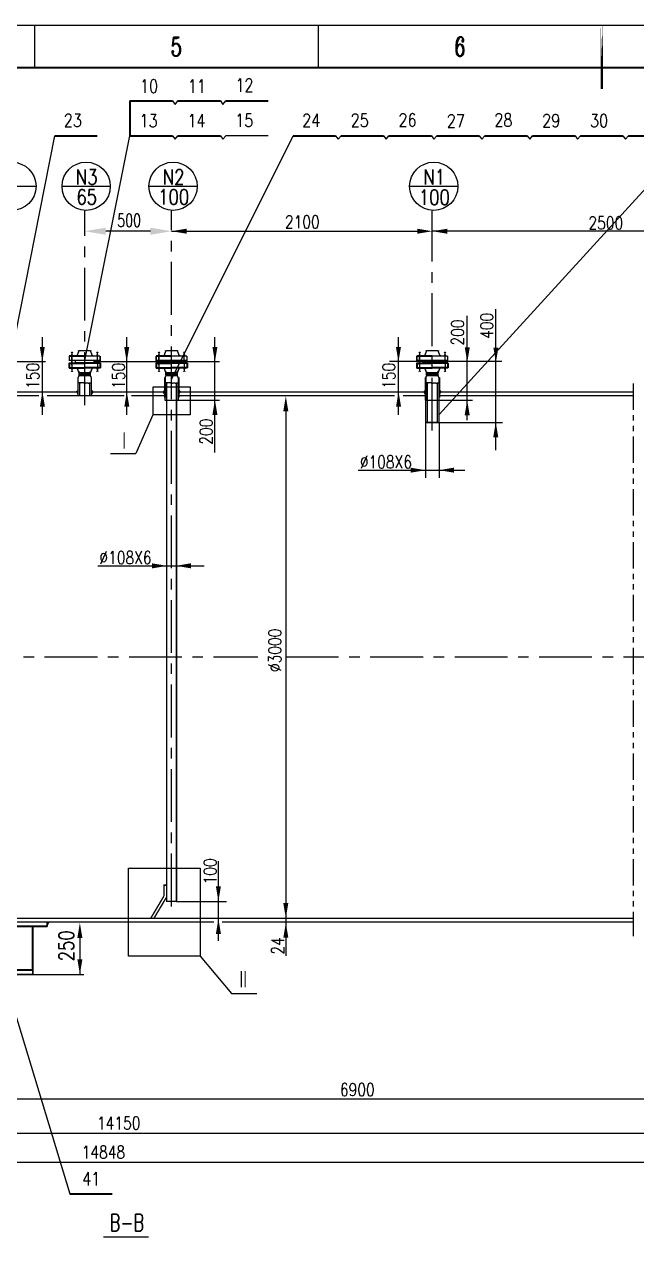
# Model space of a CAD drawing. Header units: millimetres. Extents: x 0 to 841, y 645 to 1239.
# Drawn here: x 291.3 to 436.2, y 949.6 to 1239.2 of the extents above; entities that cross this region are included whole.
import ezdxf
from ezdxf.enums import TextEntityAlignment as Align

# ---------------------------------------------------------------- set-up
doc = ezdxf.new("R2010")
doc.units = ezdxf.units.MM
doc.header["$LTSCALE"] = 10
for name, pattern in [('CENTER', [2, 1.25, -0.25, 0.25, -0.25]), ('DASHDOT-M', [25, 20, -2, 1, -2]), ('DIVIDE-M', [27, 20, -2, 0.5, -2, 0.5, -2]), ('PHANTOM2', [1.25, 0.625, -0.125, 0.125, -0.125, 0.125, -0.125])]:
    doc.linetypes.add(name, pattern=pattern)
for name, color, linetype in [('CEN', 1, 'CENTER'), ('DIM', 4, 'Continuous'), ('DIV', 5, 'PHANTOM2'), ('THN', 2, 'Continuous'), ('TXT', 4, 'Continuous')]:
    doc.layers.add(name, color=color, linetype=linetype)
doc.layers.add('THK', color=7, linetype='Continuous', lineweight=40)
doc.styles.add('HZ', font='romans.shx', dxfattribs={"width": 3, "height": 6, "bigfont": 'hztxtc.shx'})
doc.styles.add('HZFS', font='complex.shx', dxfattribs={"width": 0.7, "bigfont": 'HZTXTC.SHX'})
doc.styles.get("Standard").update_dxf_attribs({"font": 'complex.shx', "width": 0.7, "bigfont": 'HZTXTC.SHX'})
doc.dimstyles.new('TYDIMSTYLE$0', dxfattribs={"dimtxt": 3.125, "dimasz": 5, "dimexe": 2.5, "dimexo": 0.625, "dimgap": 1, "dimtad": 1, "dimdec": 4, "dimdsep": 46, "dimtxsty": 'standard', "dimcen": 0, "dimclrd": 256, "dimclre": 256, "dimclrt": 256, "dimadec": 0, "dimazin": 0, "dimtfac": 0.707, "dimtdec": 4, "dimtmove": 0, "dimatfit": 3, "dimfxl": 0, "dimarcsym": 0})

# ---------------------------------------------------------------- blocks, each defined once
blk = doc.blocks.new('*D46')
at = {"layer": 'DEFPOINTS', "color": 0}
for p in [(305.55, 1190.32), (326.13, 1190.32), (305.55, 1189.34)]:
    blk.add_point(p, dxfattribs=at)
at = {"layer": 'DIM', "lineweight": -2}
for p, q in [((305.55, 1189.97), (305.55, 1192.82)), ((321.13, 1190.32), (310.55, 1190.32)), ((326.13, 1190.95), (326.13, 1192.82))]:
    blk.add_line(p, q, dxfattribs=at)
at = {"layer": 'DIM'}
for points in [[(310.55, 1191.16), (310.55, 1189.49), (305.55, 1190.32)], [(321.13, 1191.16), (321.13, 1189.49), (326.13, 1190.32)]]:
    blk.add_solid(points, dxfattribs=at)
at = {"layer": 'DIM', "insert": (316.07, 1192.89), "char_height": 3.125, "attachment_point": 5}
blk.add_mtext('500', dxfattribs=at)

msp = doc.modelspace()

# ---------------------------------------------------------------- linework, layer by layer
for p, q in [((326.32957, 1221.1451), (326.94292, 1220.31059)), ((326.94292, 1220.31059), (327.61033, 1221.1451)), ((337.66836, 1221.1451), (338.28171, 1220.31059)), ((338.28171, 1220.31059), (338.94912, 1221.1451)), ((326.32957, 1212.91512), (326.94292, 1212.08062)), ((326.94292, 1212.08062), (327.61033, 1212.91512)), ((337.66836, 1212.91512), (338.28171, 1212.08062)), ((338.28171, 1212.08062), (338.94912, 1212.91512)), ((364.97114, 1212.91512), (365.58448, 1212.08062)), ((365.58448, 1212.08062), (366.25189, 1212.91512)), ((376.30992, 1212.91512), (376.92327, 1212.08062)), ((376.92327, 1212.08062), (377.59068, 1212.91512)), ((387.64871, 1212.91512), (388.26206, 1212.08062)), ((388.26206, 1212.08062), (388.92947, 1212.91512)), ((398.9875, 1212.91512), (399.60084, 1212.08062)), ((399.60084, 1212.08062), (400.26826, 1212.91512)), ((410.32629, 1212.91512), (410.93963, 1212.08062)), ((410.93963, 1212.08062), (411.60705, 1212.91512)), ((421.66508, 1212.91512), (422.27842, 1212.08062)), ((422.27842, 1212.08062), (422.94584, 1212.91512)), ((433.00387, 1212.91512), (433.61721, 1212.08062)), ((433.61721, 1212.08062), (434.28462, 1212.91512)), ((304.20247, 1156.32901), (304.20247, 1156.72622)), ((306.88884, 1156.62635), (306.88884, 1157.02356)), ((324.78746, 1156.32901), (324.78746, 1156.72622)), ((327.47382, 1156.62635), (327.47382, 1157.02356)), ((386.52347, 1156.32901), (386.52347, 1156.72622)), ((389.20984, 1156.62635), (389.20984, 1157.02356))]:
    msp.add_line(p, q)
at = {"color": 4, "linetype": 'Continuous'}
for p, q in [((287.97932, 1159.74485), (298.44991, 1212.91512)), ((305.54565, 1159.74485), (316.27154, 1212.91512)), ((326.07747, 1155.2698), (354.91311, 1212.91512)), ((389.46252, 1146.98874), (449.72994, 1212.91512)), ((282.61449, 1200.95026), (294.02829, 1200.95026)), ((300.18082, 1200.95026), (311.59462, 1200.95026)), ((320.76581, 1200.95026), (332.17961, 1200.95026)), ((382.50182, 1200.95026), (393.91562, 1200.95026)), ((289.34771, 1159.46253), (296.25203, 1159.46253)), ((307.75088, 1159.46253), (316.02448, 1159.46253)), ((314.79731, 1159.46253), (337.47206, 1159.46253)), ((404.35494, 1159.46253), (377.70794, 1159.46253)), ((303.94979, 1154.57246), (304.10732, 1154.57246)), ((304.10732, 1154.57246), (304.10732, 1154.55187)), ((304.10732, 1154.55187), (304.29272, 1154.55187)), ((304.29272, 1154.55187), (304.29272, 1154.49011)), ((304.29272, 1154.49011), (304.45753, 1154.49011)), ((304.45753, 1154.49011), (304.45753, 1154.46952)), ((304.45753, 1154.46952), (304.58114, 1154.46952)), ((304.58114, 1154.49011), (304.80775, 1154.49011)), ((304.58114, 1154.46952), (304.58114, 1154.49011)), ((304.80775, 1154.5107), (304.91075, 1154.5107)), ((304.80775, 1154.49011), (304.80775, 1154.5107)), ((304.91075, 1154.53129), (305.26097, 1154.53129)), ((304.91075, 1154.5107), (304.91075, 1154.53129)), ((305.26097, 1154.53129), (305.26097, 1154.46952)), ((305.26097, 1154.46952), (305.34337, 1154.46952)), ((305.34337, 1154.46952), (305.34337, 1154.42836)), ((305.34337, 1154.42836), (305.44637, 1154.42836)), ((305.44637, 1154.42836), (305.44637, 1154.38718)), ((305.44637, 1154.38718), (305.75539, 1154.38718)), ((305.75539, 1154.40777), (306.0644, 1154.40777)), ((305.75539, 1154.38718), (305.75539, 1154.40777)), ((306.0644, 1154.42836), (306.27041, 1154.42836)), ((306.0644, 1154.40777), (306.0644, 1154.42836)), ((306.27041, 1154.42836), (306.27041, 1154.40777)), ((306.27041, 1154.40777), (306.37341, 1154.40777)), ((306.37341, 1154.40777), (306.37341, 1154.38718)), ((306.37341, 1154.38718), (306.62062, 1154.38718)), ((306.62062, 1154.40777), (306.74422, 1154.40777)), ((306.62062, 1154.38718), (306.62062, 1154.40777)), ((306.74422, 1154.42836), (306.84723, 1154.42836)), ((306.74422, 1154.40777), (306.74422, 1154.42836)), ((306.84723, 1154.44894), (306.97084, 1154.44894)), ((306.84723, 1154.42836), (306.84723, 1154.44894)), ((306.97084, 1154.46952), (307.05324, 1154.46952)), ((306.97084, 1154.44894), (306.97084, 1154.46952)), ((307.05324, 1154.49011), (307.14152, 1154.49011)), ((307.05324, 1154.46952), (307.05324, 1154.49011)), ((324.53478, 1154.57246), (324.69231, 1154.57246)), ((324.69231, 1154.57246), (324.69231, 1154.55187)), ((324.69231, 1154.55187), (324.87771, 1154.55187)), ((324.87771, 1154.55187), (324.87771, 1154.49011)), ((324.87771, 1154.49011), (325.04252, 1154.49011)), ((325.04252, 1154.49011), (325.04252, 1154.46952)), ((325.04252, 1154.46952), (325.16613, 1154.46952)), ((325.16613, 1154.49011), (325.39274, 1154.49011)), ((325.16613, 1154.46952), (325.16613, 1154.49011)), ((325.39274, 1154.5107), (325.49574, 1154.5107)), ((325.39274, 1154.49011), (325.39274, 1154.5107)), ((325.49574, 1154.53129), (325.84595, 1154.53129)), ((325.49574, 1154.5107), (325.49574, 1154.53129)), ((325.84595, 1154.53129), (325.84595, 1154.46952)), ((325.84595, 1154.46952), (325.92835, 1154.46952)), ((325.92835, 1154.46952), (325.92835, 1154.42836)), ((325.92835, 1154.42836), (326.03136, 1154.42836)), ((326.03136, 1154.42836), (326.03136, 1154.38718)), ((326.03136, 1154.38718), (326.34037, 1154.38718)), ((326.34037, 1154.40777), (326.64939, 1154.40777)), ((326.34037, 1154.38718), (326.34037, 1154.40777)), ((326.64939, 1154.42836), (326.8554, 1154.42836)), ((326.64939, 1154.40777), (326.64939, 1154.42836)), ((326.8554, 1154.42836), (326.8554, 1154.40777)), ((326.8554, 1154.40777), (326.9584, 1154.40777)), ((326.9584, 1154.40777), (326.9584, 1154.38718)), ((326.9584, 1154.38718), (327.20561, 1154.38718)), ((327.20561, 1154.40777), (327.32921, 1154.40777)), ((327.20561, 1154.38718), (327.20561, 1154.40777)), ((327.32921, 1154.42836), (327.43222, 1154.42836)), ((327.32921, 1154.40777), (327.32921, 1154.42836)), ((327.43222, 1154.44894), (327.55582, 1154.44894)), ((327.43222, 1154.42836), (327.43222, 1154.44894)), ((327.55582, 1154.46952), (327.63822, 1154.46952)), ((327.55582, 1154.44894), (327.55582, 1154.46952)), ((327.63822, 1154.49011), (327.72651, 1154.49011)), ((327.63822, 1154.46952), (327.63822, 1154.49011)), ((386.27079, 1154.57246), (386.42832, 1154.57246)), ((386.42832, 1154.57246), (386.42832, 1154.55187)), ((386.42832, 1154.55187), (386.61372, 1154.55187)), ((386.61372, 1154.55187), (386.61372, 1154.49011)), ((386.61372, 1154.49011), (386.77853, 1154.49011)), ((386.77853, 1154.49011), (386.77853, 1154.46952)), ((386.77853, 1154.46952), (386.90214, 1154.46952)), ((386.90214, 1154.49011), (387.12875, 1154.49011)), ((386.90214, 1154.46952), (386.90214, 1154.49011)), ((387.12875, 1154.5107), (387.23175, 1154.5107)), ((387.12875, 1154.49011), (387.12875, 1154.5107)), ((387.23175, 1154.53129), (387.58197, 1154.53129)), ((387.23175, 1154.5107), (387.23175, 1154.53129)), ((387.58197, 1154.53129), (387.58197, 1154.46952)), ((387.58197, 1154.46952), (387.66437, 1154.46952)), ((387.66437, 1154.46952), (387.66437, 1154.42836)), ((387.66437, 1154.42836), (387.76737, 1154.42836)), ((387.76737, 1154.42836), (387.76737, 1154.38718)), ((387.76737, 1154.38718), (388.07639, 1154.38718)), ((388.07639, 1154.40777), (388.3854, 1154.40777)), ((388.07639, 1154.38718), (388.07639, 1154.40777)), ((388.3854, 1154.42836), (388.59141, 1154.42836)), ((388.3854, 1154.40777), (388.3854, 1154.42836)), ((388.59141, 1154.42836), (388.59141, 1154.40777)), ((388.59141, 1154.40777), (388.69441, 1154.40777)), ((388.69441, 1154.40777), (388.69441, 1154.38718)), ((388.69441, 1154.38718), (388.94162, 1154.38718)), ((388.94162, 1154.40777), (389.06522, 1154.40777)), ((388.94162, 1154.38718), (388.94162, 1154.40777)), ((389.06522, 1154.42836), (389.16823, 1154.42836)), ((389.06522, 1154.40777), (389.06522, 1154.42836)), ((389.16823, 1154.44894), (389.29184, 1154.44894)), ((389.16823, 1154.42836), (389.16823, 1154.44894)), ((389.29184, 1154.46952), (389.37424, 1154.46952)), ((389.29184, 1154.44894), (389.29184, 1154.46952)), ((389.37424, 1154.49011), (389.46252, 1154.49011)), ((389.37424, 1154.46952), (389.37424, 1154.49011)), ((324.53478, 1150.32074), (337.47206, 1150.32074)), ((386.27079, 1150.32074), (397.36206, 1150.32074)), ((321.71315, 1146.9052), (317.69384, 1137.72282)), ((386.27079, 1145.09738), (386.27079, 1131.99704)), ((386.27079, 1145.09738), (404.51531, 1145.09738)), ((389.46252, 1145.09738), (389.46252, 1131.95519)), ((311.69573, 1137.72282), (317.69384, 1137.72282)), ((327.28894, 1031.75352), (339.14148, 1031.75352)), ((285.53884, 1016.99676), (301.99377, 962.56505)), ((332.90914, 1018.76411), (340.28291, 1009.93238)), ((293.26864, 1014.45101), (305.34814, 1014.45101)), ((340.28291, 1009.93238), (346.28103, 1009.93238)), ((310.02343, 952.39339), (320.69488, 952.39339))]:
    msp.add_line(p, q, dxfattribs=at)
at = {"color": 0, "linetype": 'ByBlock'}
for p, q in [((326.13064, 1190.32435), (386.21665, 1190.32435)), ((285.16638, 985.02601), (457.26592, 985.02601))]:
    msp.add_line(p, q, dxfattribs=at)
at = {"color": 1, "linetype": 'ByBlock'}
for p, q in [((462.04709, 1190.32435), (387.86665, 1190.32435)), ((396.13699, 1145.64573), (396.13699, 1170.31073)), ((402.89561, 1138.48758), (402.89561, 1171.85923)), ((295.52354, 1146.85653), (295.52354, 1165.24568)), ((315.51433, 1146.85653), (315.51433, 1165.24568)), ((336.39761, 1137.9546), (336.39761, 1165.24332)), ((379.85421, 1146.85653), (379.85421, 1165.24568)), ((353.17537, 1150.18111), (353.17537, 1018.90113)), ((370.29367, 1133.77909), (395.52841, 1133.77909)), ((308.62903, 1111.14247), (333.86377, 1111.14247)), ((337.20922, 1022.39663), (337.20922, 1041.26242)), ((304.40532, 1024.90651), (304.40532, 1014.45101)), ((92.63662, 976.93747), (523.06788, 976.93747)), ((58.64662, 970.0704), (557.05788, 970.0704))]:
    msp.add_line(p, q, dxfattribs=at)
at = {"color": 3, "linetype": 'DIVIDE-M'}
for p, q in [((321.71315, 1153.47563), (321.71315, 1146.9052)), ((321.72342, 1153.47563), (330.54814, 1153.47563)), ((330.54814, 1153.47563), (330.54814, 1146.9052)), ((330.54814, 1146.9052), (321.72342, 1146.9052)), ((315.93212, 1039.61763), (332.90914, 1039.61763)), ((315.93212, 1018.76411), (315.93212, 1039.61763)), ((332.90914, 1039.61763), (332.90914, 1018.76411)), ((332.90914, 1018.76411), (315.93212, 1018.76411))]:
    msp.add_line(p, q, dxfattribs=at)
at = {"color": 4, "linetype": 'Continuous', "const_width": 0.33}
for points in [[(301.88597, 1160.81405), (301.88597, 1159.74485), (309.20534, 1159.74485), (309.20534, 1160.81405)], [(301.88597, 1159.09111), (309.20534, 1159.09111), (309.20534, 1158.02191), (301.88597, 1158.02191), (301.88597, 1159.09111)], [(303.34043, 1159.18021), (303.34043, 1159.74485)], [(307.75088, 1159.18021), (307.75088, 1159.74485)], [(322.47096, 1160.81405), (322.47096, 1159.74485), (329.79033, 1159.74485), (329.79033, 1160.81405)], [(322.47096, 1159.09111), (329.79033, 1159.09111), (329.79033, 1158.02191), (322.47096, 1158.02191), (322.47096, 1159.09111)], [(323.92542, 1159.18021), (323.92542, 1159.74485)], [(328.33587, 1159.18021), (328.33587, 1159.74485)], [(384.20697, 1160.81405), (384.20697, 1159.74485), (391.52634, 1159.74485), (391.52634, 1160.81405)], [(384.20697, 1159.09111), (391.52634, 1159.09111), (391.52634, 1158.02191), (384.20697, 1158.02191), (384.20697, 1159.09111)], [(385.66143, 1159.18021), (385.66143, 1159.74485)], [(390.07188, 1159.18021), (390.07188, 1159.74485)], [(304.20247, 1156.77364), (304.20247, 1156.17527), (306.88884, 1156.17527), (306.88884, 1156.77364)], [(324.78746, 1156.77364), (324.78746, 1156.17527), (327.47382, 1156.17527), (327.47382, 1156.77364)], [(386.52347, 1156.77364), (386.52347, 1156.17527), (389.20984, 1156.17527), (389.20984, 1156.77364)], [(288.29721, 1151.41311), (294.76479, 1151.41311)], [(288.75993, 1152.29311), (303.94979, 1152.29311)], [(296.58743, 1151.41311), (314.94287, 1151.41311)], [(307.14152, 1152.29311), (324.53478, 1152.29311)], [(316.59192, 1151.41311), (317.98869, 1151.41311)], [(317.98869, 1151.41311), (324.53478, 1151.41311)], [(324.53478, 1150.32074), (327.72651, 1150.32074)], [(327.72651, 1152.29311), (341.57754, 1152.29311)], [(327.72651, 1151.41311), (341.57754, 1151.41311)], [(341.57754, 1152.29311), (386.27079, 1152.29311)], [(341.57754, 1151.41311), (378.94425, 1151.41311)], [(380.94641, 1151.41311), (386.27079, 1151.41311)], [(386.27079, 1150.32074), (389.46252, 1150.32074)], [(389.46252, 1152.29311), (420.02688, 1152.29311)], [(389.46252, 1151.41311), (420.02688, 1151.41311)], [(420.02688, 1152.29311), (435.43207, 1152.29311)], [(420.02688, 1151.41311), (435.43207, 1151.41311)], [(386.27079, 1145.09738), (389.46252, 1145.09738)], [(262.45791, 1027.77311), (435.43207, 1027.77311)], [(262.45791, 1026.89311), (336.16789, 1026.89311)], [(270.37413, 1025.79311), (296.65863, 1025.79311)], [(293.26864, 1025.87697), (293.26864, 1014.45101)], [(296.65863, 1026.89311), (296.65863, 1025.79311)], [(338.02393, 1026.89311), (348.18726, 1026.89311)], [(348.18726, 1026.89311), (435.43207, 1026.89311)], [(273.76413, 1015.55101), (293.26864, 1015.55101)], [(273.76413, 1014.45101), (293.26864, 1014.45101)]]:
    msp.add_lwpolyline(points, dxfattribs=at)
at = {"const_width": 0.33}
for points in [[(304.20247, 1156.17527), (303.94979, 1155.55786)], [(306.88884, 1156.17527), (307.14152, 1155.55786)], [(324.78746, 1156.17527), (324.53478, 1155.55786)], [(327.47382, 1156.17527), (327.72651, 1155.55786)], [(386.52347, 1156.17527), (386.27079, 1155.55786)], [(389.20984, 1156.17527), (389.46252, 1155.55786)], [(386.70835, 1145.09738), (389.02495, 1145.09738)], [(324.19301, 1035.58962), (324.97234, 1035.58962)], [(324.30984, 1033.01382), (321.19649, 1027.77311)], [(324.9914, 1032.86884), (321.96417, 1027.77311)], [(327.28894, 1031.75352), (324.97234, 1031.75352)]]:
    msp.add_lwpolyline(points, dxfattribs=at)
at = {"color": 4, "linetype": 'Continuous'}
for centre in [(288.32139, 1200.95026), (305.88772, 1200.95026), (326.47271, 1200.95026), (388.20872, 1200.95026)]:
    msp.add_circle(centre, 5.7069, dxfattribs=at)
at = {"color": 1, "linetype": 'ByBlock'}
for points in [[(294.9168, 1162.95243), (296.1048, 1162.95243), (295.5108, 1159.38843)], [(314.90758, 1162.95243), (316.09558, 1162.95243), (315.50158, 1159.38843)], [(335.79086, 1162.95006), (336.97886, 1162.95006), (336.38486, 1159.38606)], [(379.24747, 1162.95243), (380.43547, 1162.95243), (379.84147, 1159.38843)], [(395.55534, 1162.85938), (396.74334, 1162.85938), (396.14934, 1159.29538)], [(402.32947, 1162.76634), (403.51747, 1162.76634), (402.92347, 1159.20234)], [(294.94229, 1148.80558), (296.13029, 1148.80558), (295.53629, 1152.36958)], [(314.93307, 1148.80558), (316.12107, 1148.80558), (315.52707, 1152.36958)], [(335.79126, 1146.83084), (336.97926, 1146.83084), (336.38526, 1150.39484)], [(352.58137, 1147.73876), (353.76937, 1147.73876), (353.17537, 1151.30276)], [(379.27296, 1148.80558), (380.46096, 1148.80558), (379.86696, 1152.36958)], [(395.53025, 1146.78816), (396.71825, 1146.78816), (396.12425, 1150.35216)], [(402.28887, 1141.58244), (403.47687, 1141.58244), (402.88287, 1145.14644)], [(382.70679, 1134.37309), (382.70679, 1133.18509), (386.27079, 1133.77909)], [(393.02652, 1134.37309), (393.02652, 1133.18509), (389.46252, 1133.77909)], [(321.47971, 1111.73647), (321.47971, 1110.54847), (325.04371, 1111.14247)], [(330.68339, 1111.7506), (330.68339, 1110.5626), (327.11939, 1111.1566)], [(336.61522, 1035.31752), (337.80322, 1035.31752), (337.20922, 1031.75352)], [(352.58137, 1031.33711), (353.76937, 1031.33711), (353.17537, 1027.77311)], [(303.81132, 1023.12451), (304.99932, 1023.12451), (304.40532, 1026.68851)], [(336.61522, 1024.05523), (337.80322, 1024.05523), (337.20922, 1027.61923)], [(352.58137, 1023.17523), (353.76937, 1023.17523), (353.17537, 1026.73923)], [(303.81132, 1018.06038), (304.99932, 1018.06038), (304.40532, 1014.49638)]]:
    msp.add_solid(points, dxfattribs=at)
at = {"color": 4, "linetype": 'Continuous'}
for points in [[(304.02172, 1151.39728), (303.4415, 1152.40344), (303.95346, 1152.84683)], [(307.14463, 1151.36317), (307.70778, 1152.33522), (307.14463, 1152.88094)], [(324.51657, 1151.33332), (323.92745, 1152.33415), (324.51657, 1152.92287)], [(327.75672, 1151.33332), (328.31638, 1152.36358), (327.81564, 1153.09949)], [(386.25258, 1151.33332), (385.66346, 1152.33415), (386.25258, 1152.92287)], [(389.49273, 1151.33332), (390.05239, 1152.36358), (389.55165, 1153.09949)], [(296.65863, 1026.81764), (296.65863, 1026.05068), (297.3347, 1026.89311)], [(296.65863, 1026.68624), (296.65863, 1025.86567), (297.32242, 1026.89311)]]:
    msp.add_solid(points, dxfattribs=at)
at = {"layer": 'CEN'}
for p, q in [((305.54565, 1149.19384), (305.54565, 1195.25362)), ((326.13064, 1030.55982), (326.13064, 1195.25362)), ((387.86665, 1143.14306), (387.86665, 1195.25362)), ((302.53853, 1158.71486), (302.53853, 1161.14199)), ((323.12352, 1158.71486), (323.12352, 1161.14199)), ((384.85953, 1158.71486), (384.85953, 1161.14199)), ((56.04868, 1089.59311), (346.55905, 1089.59311)), ((353.17537, 1089.59311), (485.1295, 1089.59311))]:
    msp.add_line(p, q, dxfattribs=at)
at = {"layer": 'CEN', "color": 1, "linetype": 'DASHDOT-M'}
for p, q in [((302.53853, 1161.80314), (302.53853, 1157.11354)), ((308.55278, 1159.1904), (308.55278, 1161.80314)), ((323.12352, 1161.80314), (323.12352, 1157.11354)), ((329.13777, 1159.1904), (329.13777, 1161.80314)), ((384.85953, 1161.80314), (384.85953, 1157.11354)), ((390.87378, 1159.1904), (390.87378, 1161.80314)), ((308.55278, 1159.64557), (308.55278, 1157.11354)), ((329.13777, 1159.64557), (329.13777, 1157.11354)), ((390.87378, 1159.64557), (390.87378, 1157.11354))]:
    msp.add_line(p, q, dxfattribs=at)
at = {"layer": 'DEFPOINTS', "color": 0, "linetype": 'ByBlock'}
for p in [(305.54565, 1159.18021), (305.54565, 1159.18021), (305.54565, 1159.18021), (305.54565, 1159.18021), (326.13064, 1159.18021), (326.13064, 1159.18021), (326.13064, 1159.18021), (326.13064, 1159.18021), (387.86665, 1159.18021), (387.86665, 1159.18021), (387.86665, 1159.18021), (387.86665, 1159.18021), (326.13064, 1031.75352), (323.20457, 1027.22311), (293.26864, 1015.55101), (304.40532, 1014.49638)]:
    msp.add_point(p, dxfattribs=at)
at = {"layer": 'DIM'}
for points in [[(329.69464, 1190.91835), (329.69464, 1189.73035), (326.13064, 1190.32435)], [(384.30265, 1190.91835), (384.30265, 1189.73035), (387.86665, 1190.32435)], [(391.44298, 1190.91629), (391.44298, 1189.72829), (387.87898, 1190.32229)]]:
    msp.add_solid(points, dxfattribs=at)
at = {"layer": 'DIV'}
msp.add_line((435.43207, 1154.27643), (435.43207, 1023.55242), dxfattribs=at)
at = {"layer": 'THK'}
for p, q in [((316.27154, 1221.1451), (326.32957, 1221.1451)), ((316.27154, 1221.1451), (316.27154, 1212.91512)), ((327.61033, 1221.1451), (337.66836, 1221.1451)), ((338.94912, 1221.1451), (349.00715, 1221.1451)), ((298.44991, 1212.91512), (308.50794, 1212.91512)), ((316.27154, 1212.91512), (326.32957, 1212.91512)), ((327.61033, 1212.91512), (337.66836, 1212.91512)), ((354.91311, 1212.91512), (364.97114, 1212.91512)), ((366.25189, 1212.91512), (376.30992, 1212.91512)), ((377.59068, 1212.91512), (387.64871, 1212.91512)), ((388.92947, 1212.91512), (398.9875, 1212.91512)), ((400.26826, 1212.91512), (410.32629, 1212.91512)), ((411.60705, 1212.91512), (421.66508, 1212.91512)), ((422.94584, 1212.91512), (433.00387, 1212.91512)), ((434.28462, 1212.91512), (444.34265, 1212.91512)), ((301.88597, 1159.09111), (301.88597, 1158.02191)), ((301.88597, 1159.09111), (305.54565, 1159.09111)), ((303.34043, 1159.18021), (303.34043, 1159.26931)), ((303.34043, 1159.18021), (307.75088, 1159.18021)), ((303.34043, 1159.18021), (307.75088, 1159.18021)), ((303.34043, 1159.18021), (303.34043, 1159.09111)), ((307.75088, 1159.18021), (307.75088, 1159.26931)), ((307.75088, 1159.18021), (307.75088, 1159.09111)), ((309.20534, 1159.09111), (309.20534, 1158.02191)), ((322.47096, 1159.09111), (326.13064, 1159.09111)), ((322.47096, 1159.09111), (322.47096, 1158.02191)), ((323.92542, 1159.18021), (323.92542, 1159.26931)), ((323.92542, 1159.18021), (328.33587, 1159.18021)), ((323.92542, 1159.18021), (328.33587, 1159.18021)), ((323.92542, 1159.18021), (323.92542, 1159.09111)), ((328.33587, 1159.18021), (328.33587, 1159.26931)), ((328.33587, 1159.18021), (328.33587, 1159.09111)), ((329.79033, 1159.09111), (329.79033, 1158.02191)), ((384.20697, 1159.09111), (387.86665, 1159.09111)), ((384.20697, 1159.09111), (384.20697, 1158.02191)), ((385.66143, 1159.18021), (385.66143, 1159.26931)), ((385.66143, 1159.18021), (390.07188, 1159.18021)), ((385.66143, 1159.18021), (390.07188, 1159.18021)), ((385.66143, 1159.18021), (385.66143, 1159.09111)), ((390.07188, 1159.18021), (390.07188, 1159.26931)), ((390.07188, 1159.18021), (390.07188, 1159.09111)), ((391.52634, 1159.09111), (391.52634, 1158.02191)), ((301.88597, 1158.02191), (305.54565, 1158.02191)), ((304.20247, 1156.77364), (306.88884, 1156.77364)), ((304.20247, 1156.32901), (305.54565, 1156.32901)), ((322.47096, 1158.02191), (326.13064, 1158.02191)), ((324.53478, 1155.71161), (324.53478, 1150.96833)), ((324.78746, 1156.77364), (327.47382, 1156.77364)), ((324.78746, 1156.32901), (326.13064, 1156.32901)), ((327.72651, 1155.71161), (327.72651, 1150.96833)), ((384.20697, 1158.02191), (387.86665, 1158.02191)), ((386.27079, 1155.71161), (386.27079, 1150.32074)), ((386.52347, 1156.77364), (389.20984, 1156.77364)), ((386.52347, 1156.32901), (387.86665, 1156.32901)), ((389.46252, 1155.71161), (389.46252, 1150.96833)), ((277.72488, 1025.87697), (296.65863, 1025.87697)), ((293.26864, 1015.55101), (293.26864, 1025.87697)), ((273.76413, 1015.55101), (293.26864, 1015.55101)), ((301.99377, 962.56505), (312.0518, 962.56505))]:
    msp.add_line(p, q, dxfattribs=at)
at = {"layer": 'THK', "extrusion": (-1.22461e-16, 0, -1)}
for p, q in [((309.20534, 1159.09111), (305.54565, 1159.09111)), ((329.79033, 1159.09111), (326.13064, 1159.09111)), ((391.52634, 1159.09111), (387.86665, 1159.09111)), ((309.20534, 1158.02191), (305.54565, 1158.02191)), ((306.88884, 1156.32901), (305.54565, 1156.32901)), ((329.79033, 1158.02191), (326.13064, 1158.02191)), ((327.47382, 1156.32901), (326.13064, 1156.32901)), ((391.52634, 1158.02191), (387.86665, 1158.02191)), ((389.20984, 1156.32901), (387.86665, 1156.32901))]:
    msp.add_line(p, q, dxfattribs=at)
at = {"layer": 'THK'}
msp.add_lwpolyline([(25, 654.98478), (831, 654.98478), (831, 1228.98478), (25, 1228.98478)], close=True, dxfattribs=at)
at = {"layer": 'THK', "const_width": 0.33}
for points in [[(316.27154, 1221.1451), (326.32957, 1221.1451)], [(327.61033, 1221.1451), (337.66836, 1221.1451)], [(338.94912, 1221.1451), (349.00715, 1221.1451)], [(298.44991, 1212.91512), (308.50794, 1212.91512)], [(316.27154, 1212.91512), (326.32957, 1212.91512)], [(327.61033, 1212.91512), (337.66836, 1212.91512)], [(338.94912, 1212.91512), (349.00715, 1212.91512)], [(354.91311, 1212.91512), (364.97114, 1212.91512)], [(366.25189, 1212.91512), (376.30992, 1212.91512)], [(377.59068, 1212.91512), (387.64871, 1212.91512)], [(388.92947, 1212.91512), (398.9875, 1212.91512)], [(400.26826, 1212.91512), (410.32629, 1212.91512)], [(411.60705, 1212.91512), (421.66508, 1212.91512)], [(422.94584, 1212.91512), (433.00387, 1212.91512)], [(434.28462, 1212.91512), (444.34265, 1212.91512)], [(303.83205, 1161.09684), (304.18529, 1162.02028)], [(304.19813, 1162.06232), (306.89317, 1162.06232)], [(307.25926, 1161.09684), (306.90602, 1162.02028)], [(324.41703, 1161.09684), (324.77028, 1162.02028)], [(324.78312, 1162.06232), (327.47816, 1162.06232)], [(327.84425, 1161.09684), (327.49101, 1162.02028)], [(386.15305, 1161.09684), (386.50629, 1162.02028)], [(386.51913, 1162.06232), (389.21417, 1162.06232)], [(389.58026, 1161.09684), (389.22702, 1162.02028)], [(309.20534, 1160.81405), (301.88597, 1160.81405)], [(329.79033, 1160.81405), (322.47096, 1160.81405)], [(391.52634, 1160.81405), (384.20697, 1160.81405)], [(303.83205, 1157.73912), (304.18529, 1156.81569)], [(303.94979, 1155.55786), (303.94979, 1151.41311)], [(304.19813, 1156.77364), (306.89317, 1156.77364)], [(307.25926, 1157.73912), (306.90602, 1156.81569)], [(307.14152, 1155.55786), (307.14152, 1151.41311)], [(324.41703, 1157.73912), (324.77028, 1156.81569)], [(324.53478, 1155.55786), (324.53478, 1150.32074)], [(324.78312, 1156.77364), (327.47816, 1156.77364)], [(327.84425, 1157.73912), (327.49101, 1156.81569)], [(327.72651, 1155.55786), (327.72651, 1150.32074)], [(386.15305, 1157.73912), (386.50629, 1156.81569)], [(386.27079, 1155.55786), (386.27079, 1145.09738)], [(386.51913, 1156.77364), (389.21417, 1156.77364)], [(389.58026, 1157.73912), (389.22702, 1156.81569)], [(389.46252, 1155.55786), (389.46252, 1145.09738)], [(304.38735, 1151.41311), (304.38735, 1154.49011)], [(306.70395, 1151.41311), (306.70395, 1154.40777)], [(324.97234, 1031.6102), (324.97234, 1154.49011)], [(324.97234, 1150.96833), (324.97234, 1154.49011)], [(327.28894, 1031.75352), (327.28894, 1154.40777)], [(327.28894, 1150.96833), (327.28894, 1154.40777)], [(386.70835, 1150.96833), (386.70835, 1154.49011)], [(386.70835, 1145.09738), (386.70835, 1154.49011)], [(389.02495, 1150.96833), (389.02495, 1154.40777)], [(389.02495, 1145.09738), (389.02495, 1154.40777)], [(324.31234, 1033.00542), (324.31234, 1035.58962)], [(301.99377, 962.56505), (312.0518, 962.56505)]]:
    msp.add_lwpolyline(points, dxfattribs=at)
at = {"layer": 'THK'}
for points in [[(301.88597, 1160.81405), (305.54565, 1160.81405)], [(322.47096, 1160.81405), (326.13064, 1160.81405)], [(384.20697, 1160.81405), (387.86665, 1160.81405)]]:
    msp.add_lwpolyline(points, dxfattribs=at)
at = {"layer": 'THK', "const_width": 0.33}
for points in [[(303.83205, 1161.09684, -0.310826145), (303.42109, 1160.81405, -0.310826145)], [(307.25926, 1161.09684, 0.310826145), (307.67022, 1160.81405, 0.310826145)], [(324.41703, 1161.09684, -0.310826145), (324.00608, 1160.81405, -0.310826145)], [(327.84425, 1161.09684, 0.310826145), (328.25521, 1160.81405, 0.310826145)], [(386.15305, 1161.09684, -0.310826145), (385.74209, 1160.81405, -0.310826145)], [(389.58026, 1161.09684, 0.310826145), (389.99122, 1160.81405, 0.310826145)], [(303.83205, 1157.73912, 0.310826145), (303.42109, 1158.02191, 0.310826145)], [(307.25926, 1157.73912, -0.310826145), (307.67022, 1158.02191, -0.310826145)], [(324.41703, 1157.73912, 0.310826145), (324.00608, 1158.02191, 0.310826145)], [(327.84425, 1157.73912, -0.310826145), (328.25521, 1158.02191, -0.310826145)], [(386.15305, 1157.73912, 0.310826145), (385.74209, 1158.02191, 0.310826145)], [(389.58026, 1157.73912, -0.310826145), (389.99122, 1158.02191, -0.310826145)]]:
    msp.add_lwpolyline(points, format="xyb", dxfattribs=at)
at = {"layer": 'THK'}
for centre, start, end in [((303.97972, 1162.10606), 337.3488473, 348.6744236), ((303.97972, 1162.10606), 337.3488473, 348.6744236), ((307.11159, 1162.10606), 191.3255764, 202.6511527), ((324.56471, 1162.10606), 337.3488473, 348.6744236), ((324.56471, 1162.10606), 337.3488473, 348.6744236), ((327.69657, 1162.10606), 191.3255764, 202.6511527), ((386.30072, 1162.10606), 337.3488473, 348.6744236), ((386.30072, 1162.10606), 337.3488473, 348.6744236), ((389.43259, 1162.10606), 191.3255764, 202.6511527), ((303.97972, 1157.02724), 0, 22.6511527), ((303.97972, 1156.7299), 11.3255764, 22.6511527), ((303.97972, 1156.7299), 11.3255764, 22.6511527), ((307.11159, 1157.02724), 157.3488473, 180), ((307.11159, 1156.7299), 157.3488473, 168.6744236), ((324.56471, 1157.02724), 0, 22.6511527), ((324.56471, 1156.7299), 11.3255764, 22.6511527), ((324.56471, 1156.7299), 11.3255764, 22.6511527), ((327.69657, 1157.02724), 157.3488473, 180), ((327.69657, 1156.7299), 157.3488473, 168.6744236), ((386.30072, 1157.02724), 0, 22.6511527), ((386.30072, 1156.7299), 11.3255764, 22.6511527), ((386.30072, 1156.7299), 11.3255764, 22.6511527), ((389.43259, 1157.02724), 157.3488473, 180), ((389.43259, 1156.7299), 157.3488473, 168.6744236)]:
    msp.add_arc(centre, 0.22275, start, end, dxfattribs=at)
at = {"layer": 'THK', "extrusion": (-1.22461e-16, 0, -1)}
for centre in [(-307.11159, 1157.02724), (-327.69657, 1157.02724), (-389.43259, 1157.02724)]:
    msp.add_arc(centre, 0.22275, 0, 22.6511527, dxfattribs=at)
at = {"layer": 'THN'}
for p, q in [((293.66667, 1238.98478), (293.66667, 1228.98478)), ((360.83333, 1238.98478), (360.83333, 1228.98478))]:
    msp.add_line(p, q, dxfattribs=at)
msp.add_lwpolyline([(0, 644.98478), (841, 644.98478), (841, 1238.98478), (0, 1238.98478)], close=True, dxfattribs=at)
at = {"layer": 'THN', "const_width": 0.5}
msp.add_lwpolyline([(428, 1238.98478), (428, 1223.98478)], close=True, dxfattribs=at)

# ---------------------------------------------------------------- texts
at = {"color": 7, "linetype": 'Continuous', "style": 'HZ', "width": 0.7}
for p in [(302.55555, 1161.33098), (308.57039, 1161.33098), (323.14054, 1161.33098), (329.15538, 1161.33098), (384.87655, 1161.33098), (390.89139, 1161.33098)]:
    msp.add_text('X', height=0.77, dxfattribs=at).set_placement(p, align=Align.MIDDLE)
at = {"color": 7, "linetype": 'Continuous', "style": 'HZ', "text_generation_flag": 2, "width": 0.7}
for p in [(302.5432, 1157.46455), (308.55804, 1157.46455), (323.12818, 1157.46455), (329.14303, 1157.46455), (384.8642, 1157.46455), (390.87904, 1157.46455)]:
    msp.add_text('X', height=0.77, dxfattribs=at).set_placement(p, align=Align.MIDDLE)
at = {"color": 7, "linetype": 'Continuous', "style": 'HZ', "width": 0.7}
for s, height, p in [('Ⅰ', 4.4, (313.35061, 1138.46862)), ('Ⅱ', 4.4, (341.55069, 1011.01697)), ('B-B', 4, (311.46169, 953.76472))]:
    msp.add_text(s, height=height, dxfattribs=at).set_placement(p)
at = {"layer": 'DIM', "style": 'HZFS', "width": 0.8}
for s, p in [('2100', (352.96211, 1191.01185)), ('2500', (424.82407, 1190.76985)), ('%%c108X6', (370.70825, 1134.22459)), ('%%c108X6', (309.04361, 1111.58797)), ('6900', (365.99115, 985.71351)), ('14150', (308.45569, 977.80409)), ('14848', (304.83133, 970.93703))]:
    msp.add_text(s, height=3, dxfattribs=at).set_placement(p)
for s, height, p in [('400', 3, (402.24561, 1164.85247)), ('200', 3, (395.36305, 1163.27507)), ('150', 3, (294.75012, 1153.00278)), ('150', 3, (315.05266, 1153.00278)), ('150', 3, (379.08079, 1153.00278)), ('200', 3, (335.82683, 1139.81434)), ('%%C3000', 3, (352.0963, 1086.00714)), ('100', 3, (336.76372, 1035.77748)), ('250', 3.564, (302.97769, 1017.58735)), ('24', 3, (352.76327, 1019.15764))]:
    msp.add_text(s, height=height, rotation=90, dxfattribs=at).set_placement(p)
at = {"layer": 'TXT'}
for s, height, width, p in [('5', 4.46429, 0.7, (327.25, 1233.98478)), ('6', 4.46429, 0.7, (394.41667, 1233.98478)), ('N3', 3.564, 0.8, (306.03266, 1203.14373)), ('N2', 3.564, 0.8, (326.61764, 1203.14373)), ('N1', 3.564, 0.8, (388.35366, 1203.14373)), ('65', 3.564, 0.8, (306.03266, 1198.43815)), ('100', 3.564, 0.8, (326.61764, 1198.43815)), ('100', 3.564, 0.8, (388.35366, 1198.34173))]:
    msp.add_text(s, height=height, dxfattribs=dict(at, width=width)).set_placement(p, align=Align.MIDDLE_CENTER)
at = {"layer": 'TXT', "width": 0.8}
for s, p in [('10', (320.78033, 1224.63369)), ('11', (332.11912, 1224.63369)), ('12', (343.37069, 1224.86478)), ('23', (302.72853, 1216.55777)), ('13', (320.68298, 1216.48074)), ('14', (332.01164, 1216.48074)), ('15', (343.34029, 1216.55777)), ('24', (359.19173, 1216.55777)), ('25', (370.67454, 1216.55777)), ('26', (382.0032, 1216.6348)), ('27', (393.43826, 1216.40372)), ('28', (404.68983, 1216.6348)), ('29', (416.01849, 1216.48074)), ('30', (427.34714, 1216.48074)), ('41', (307.10979, 966.13067))]:
    msp.add_text(s, height=3.1185, dxfattribs=at).set_placement(p, align=Align.MIDDLE)

# ---------------------------------------------------------------- dimensions: what is measured, and where the dimension line sits
at = {"layer": 'DIM'}
dim = msp.add_linear_dim(base=(305.54565, 1190.32435), p1=(326.13064, 1190.32435), p2=(305.54565, 1189.34105), text='500', dimstyle='TYDIMSTYLE$0', dxfattribs=at)
dim.commit()
dim.dimension.update_dxf_attribs({"geometry": '*D46', "text_midpoint": (316.07341, 1190.32435), "dimtype": 160})

doc.saveas('drawing.dxf')
